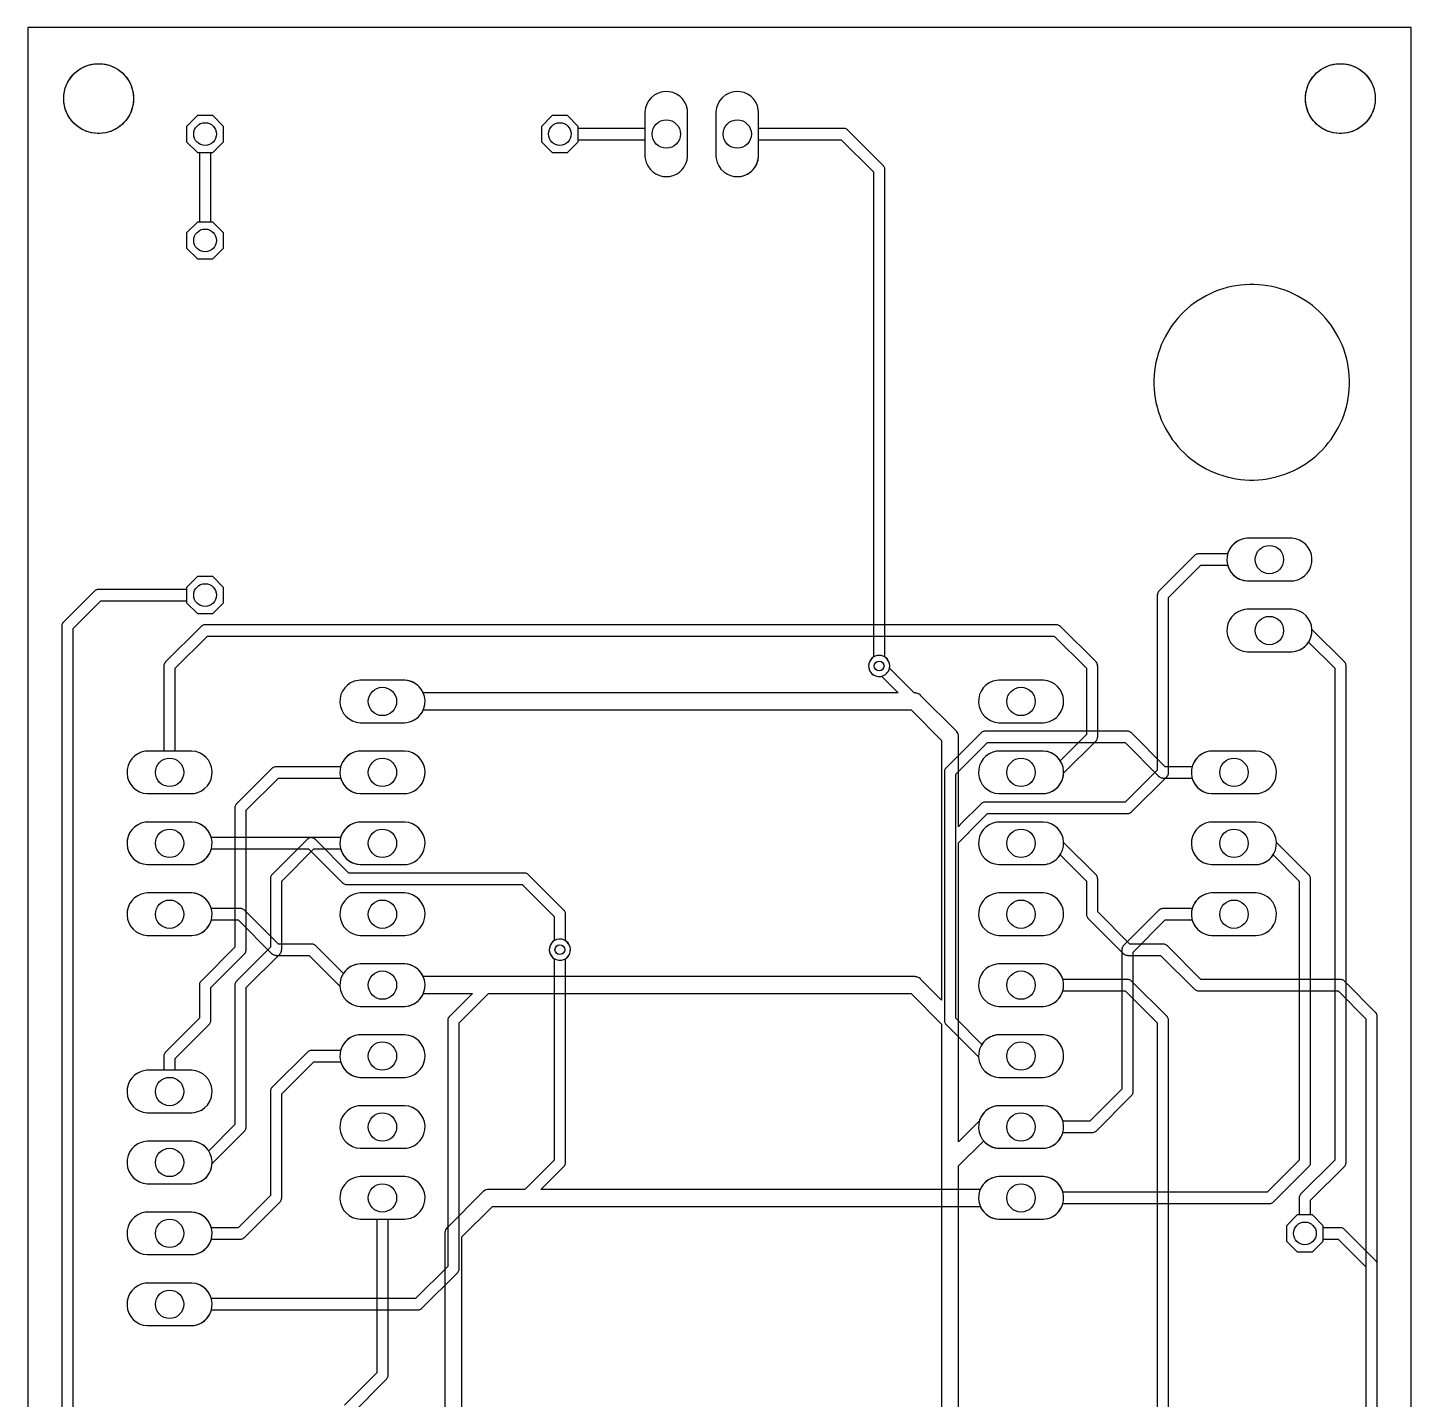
# Model space of a CAD drawing. Header units: millimetres. Extents: x 0 to 50, y 0 to 156.
# Drawn here: x 0 to 49.53, y 107.09 to 156.21 of the extents above; entities that cross this region are included whole.
import ezdxf

# ---------------------------------------------------------------- set-up
doc = ezdxf.new("R2010")
doc.units = ezdxf.units.MM

msp = doc.modelspace()

# ---------------------------------------------------------------- linework, layer by layer
at = {"layer": '16_copper'}
for points in [[(22.972, 150.883, 0.357806), (23.622, 151.601), (23.622, 153.199), (23.615, 153.274, 0.906347), (22.098, 153.199), (22.098, 151.601), (22.105, 151.526, 0.385742), (22.897, 150.876)], [(25.512, 150.883, 0.357806), (26.162, 151.601), (26.162, 153.199), (26.155, 153.274, 0.906347), (24.638, 153.199), (24.638, 151.601), (24.645, 151.526, 0.385742), (25.437, 150.876)], [(5.954, 128.785, 0.906347), (5.879, 130.302), (5.283, 130.302), (5.283, 133.266), (6.434, 134.417), (36.746, 134.417), (37.897, 133.266), (37.897, 130.894), (36.96, 129.957), (36.935, 129.994, 0.224558), (36.359, 130.302), (34.761, 130.302), (34.686, 130.295, 0.906347), (34.761, 128.778), (36.359, 128.778), (36.434, 128.785, 0.357806), (37.084, 129.503), (37.084, 129.507), (38.244, 130.666), (38.25, 130.674), (38.257, 130.681, 0.132344), (38.301, 130.778), (38.301, 130.786, 0.018059), (38.302, 130.801), (38.303, 130.81), (38.303, 133.35), (38.302, 133.36), (38.302, 133.37, 0.132342), (38.265, 133.469), (38.259, 133.475, 0.018024), (38.25, 133.487), (38.244, 133.494), (36.974, 134.764), (36.966, 134.77), (36.959, 134.777, 0.132344), (36.862, 134.821), (36.854, 134.821, 0.018059), (36.839, 134.822), (36.83, 134.823), (6.35, 134.823), (6.34, 134.822), (6.33, 134.822, 0.132342), (6.231, 134.785), (6.225, 134.779, 0.018024), (6.213, 134.77), (6.206, 134.764), (4.936, 133.494), (4.93, 133.486), (4.923, 133.479, 0.132344), (4.879, 133.382), (4.879, 133.374, 0.018059), (4.878, 133.359), (4.877, 133.35), (4.877, 130.302), (4.281, 130.302), (4.206, 130.295, 0.906347), (4.281, 128.778), (5.879, 128.778)], [(36.434, 131.325, 0.906347), (36.359, 132.842), (34.761, 132.842), (34.686, 132.835, 0.906347), (34.761, 131.318), (36.359, 131.318)], [(13.574, 128.785, 0.906347), (13.499, 130.302), (11.901, 130.302), (11.826, 130.295, 0.906347), (11.901, 128.778), (13.499, 128.778)], [(44.054, 128.785, 0.906347), (43.979, 130.302), (42.381, 130.302), (42.306, 130.295, 0.906347), (42.381, 128.778), (43.979, 128.778)], [(19.124, 122.818, 0.668179), (19.261, 123.505), (19.253, 123.509), (19.253, 124.46), (19.252, 124.47), (19.252, 124.48, 0.132342), (19.215, 124.579), (19.209, 124.585, 0.018024), (19.2, 124.597), (19.194, 124.604), (17.924, 125.874), (17.916, 125.88), (17.909, 125.887, 0.132344), (17.812, 125.931), (17.804, 125.931, 0.018059), (17.789, 125.932), (17.78, 125.933), (11.496, 125.933), (10.286, 127.144), (10.278, 127.15), (10.271, 127.157, 0.132344), (10.174, 127.201), (10.166, 127.201, 0.018059), (10.151, 127.202), (10.142, 127.203), (6.577, 127.203), (6.56, 127.257, 0.303347), (5.879, 127.762), (4.281, 127.762), (4.206, 127.755, 0.906347), (4.281, 126.238), (5.879, 126.238), (5.954, 126.245, 0.276738), (6.56, 126.743), (6.577, 126.797), (10.058, 126.797), (11.268, 125.586), (11.276, 125.58), (11.283, 125.573, 0.132344), (11.38, 125.529), (11.388, 125.529, 0.018059), (11.403, 125.528), (11.412, 125.527), (17.696, 125.527), (18.847, 124.376), (18.847, 123.509), (18.839, 123.505, 0.767325), (19.075, 122.812)], [(13.574, 126.245, 0.906347), (13.499, 127.762), (11.901, 127.762), (11.826, 127.755, 0.906347), (11.901, 126.238), (13.499, 126.238)], [(36.434, 113.545, 0.276738), (37.04, 114.043), (37.057, 114.097), (44.45, 114.097), (44.46, 114.098), (44.47, 114.098, 0.132342), (44.569, 114.135), (44.575, 114.141, 0.018024), (44.587, 114.15), (44.594, 114.156), (45.864, 115.426), (45.87, 115.434), (45.877, 115.441, 0.132344), (45.921, 115.538), (45.921, 115.546, 0.018059), (45.922, 115.561), (45.923, 115.57), (45.923, 125.73), (45.922, 125.74), (45.922, 125.75, 0.132342), (45.885, 125.849), (45.879, 125.855, 0.018024), (45.87, 125.867), (45.864, 125.874), (44.704, 127.033), (44.704, 127.037, 0.385743), (43.979, 127.762), (42.381, 127.762), (42.306, 127.755, 0.906347), (42.381, 126.238), (43.979, 126.238), (44.054, 126.245, 0.198913), (44.555, 126.546), (44.58, 126.583), (45.517, 125.646), (45.517, 115.654), (44.366, 114.503), (37.057, 114.503), (37.04, 114.557, 0.303347), (36.359, 115.062), (34.761, 115.062), (34.686, 115.055, 0.906347), (34.761, 113.538), (36.359, 113.538)], [(36.434, 126.245, 0.906347), (36.359, 127.762), (34.761, 127.762), (34.686, 127.755, 0.906347), (34.761, 126.238), (36.359, 126.238)], [(13.574, 123.705, 0.906347), (13.499, 125.222), (11.901, 125.222), (11.826, 125.215, 0.906347), (11.901, 123.698), (13.499, 123.698)], [(36.434, 123.705, 0.906347), (36.359, 125.222), (34.761, 125.222), (34.686, 125.215, 0.906347), (34.761, 123.698), (36.359, 123.698)], [(36.434, 121.165, 0.906347), (36.359, 122.682), (34.761, 122.682), (34.686, 122.675, 0.906347), (34.761, 121.158), (36.359, 121.158)], [(13.574, 118.625, 0.906347), (13.499, 120.142), (11.901, 120.142), (11.826, 120.135, 0.906347), (11.901, 118.618), (13.499, 118.618)], [(36.434, 118.625, 0.906347), (36.359, 120.142), (34.761, 120.142), (34.686, 120.135, 0.906347), (34.761, 118.618), (36.359, 118.618)], [(5.954, 117.355, 0.906347), (5.879, 118.872), (4.281, 118.872), (4.206, 118.865, 0.906347), (4.281, 117.348), (5.879, 117.348)], [(13.574, 116.085, 0.906347), (13.499, 117.602), (11.901, 117.602), (11.826, 117.595, 0.906347), (11.901, 116.078), (13.499, 116.078)], [(5.954, 114.815, 0.906347), (5.879, 116.332), (4.281, 116.332), (4.206, 116.325, 0.906347), (4.281, 114.808), (5.879, 114.808)], [(13.574, 113.545, 0.906347), (13.499, 115.062), (11.901, 115.062), (11.826, 115.055, 0.906347), (11.901, 113.538), (13.499, 113.538)], [(5.954, 112.275, 0.906347), (5.879, 113.792), (4.281, 113.792), (4.206, 113.785, 0.906347), (4.281, 112.268), (5.879, 112.268)]]:
    msp.add_lwpolyline(points, format="xyb", close=True, dxfattribs=at)
for points in [[(7.01, 152.126), (7.01, 152.674), (6.624, 153.06), (6.076, 153.06), (5.69, 152.674), (5.69, 152.126), (6.076, 151.74), (6.624, 151.74)], [(19.71, 152.126), (19.71, 152.674), (19.324, 153.06), (18.776, 153.06), (18.39, 152.674), (18.39, 152.126), (18.776, 151.74), (19.324, 151.74)], [(7.01, 148.316), (7.01, 148.864), (6.624, 149.25), (6.076, 149.25), (5.69, 148.864), (5.69, 148.316), (6.076, 147.93), (6.624, 147.93)], [(7.01, 135.616), (7.01, 136.164), (6.624, 136.55), (6.076, 136.55), (5.69, 136.164), (5.69, 135.616), (6.076, 135.23), (6.624, 135.23)]]:
    msp.add_lwpolyline(points, close=True, dxfattribs=at)
for points in [[(33.325, 100.922), (33.325, 115.444), (34.222, 116.341), (34.233, 116.328, 0.198913), (34.761, 116.078), (36.359, 116.078), (36.434, 116.085, 0.276738), (37.04, 116.583), (37.057, 116.637), (38.1, 116.637), (38.11, 116.638), (38.12, 116.638, 0.132342), (38.219, 116.675), (38.225, 116.681, 0.018024), (38.237, 116.69), (38.244, 116.696), (39.514, 117.966), (39.52, 117.974), (39.527, 117.981, 0.132344), (39.571, 118.078), (39.571, 118.086, 0.018059), (39.572, 118.101), (39.573, 118.11), (39.573, 123.106), (40.724, 124.257), (41.683, 124.257), (41.7, 124.203, 0.303347), (42.381, 123.698), (43.979, 123.698), (44.054, 123.705, 0.906347), (43.979, 125.222), (42.381, 125.222), (42.306, 125.215, 0.276738), (41.7, 124.717), (41.683, 124.663), (40.64, 124.663), (40.63, 124.662), (40.62, 124.662, 0.132342), (40.521, 124.625), (40.515, 124.619, 0.018024), (40.503, 124.61), (40.496, 124.604), (39.226, 123.334), (39.22, 123.326), (39.213, 123.319, 0.132344), (39.169, 123.222), (39.169, 123.214, 0.018059), (39.168, 123.199), (39.167, 123.19), (39.167, 118.194), (38.016, 117.043), (37.057, 117.043), (37.04, 117.097, 0.303347), (36.359, 117.602), (34.761, 117.602), (34.686, 117.595, 0.276738), (34.08, 117.097), (34.064, 117.045), (33.325, 116.306), (33.325, 127.017), (33.672, 127.364), (33.678, 127.372), (33.685, 127.379, 0.062825), (33.712, 127.422), (33.713, 127.423), (34.356, 128.067), (39.37, 128.067), (39.38, 128.068), (39.39, 128.068, 0.132342), (39.489, 128.105), (39.495, 128.111, 0.018024), (39.507, 128.12), (39.514, 128.126), (40.784, 129.396), (40.79, 129.404), (40.797, 129.411, 0.132344), (40.841, 129.508), (40.841, 129.516, 0.018059), (40.842, 129.531), (40.843, 129.54), (40.843, 135.806), (41.994, 136.957), (42.953, 136.957), (42.97, 136.903, 0.303347), (43.651, 136.398), (45.249, 136.398), (45.324, 136.405, 0.906347), (45.249, 137.922), (43.651, 137.922), (43.576, 137.915, 0.276738), (42.97, 137.417), (42.953, 137.363), (41.91, 137.363), (41.9, 137.362), (41.89, 137.362, 0.132342), (41.791, 137.325), (41.785, 137.319, 0.018024), (41.773, 137.31), (41.766, 137.304), (40.496, 136.034), (40.49, 136.026), (40.483, 136.019, 0.132344), (40.439, 135.922), (40.439, 135.914, 0.018059), (40.438, 135.899), (40.437, 135.89), (40.437, 129.624), (39.286, 128.473), (34.272, 128.473), (34.262, 128.472), (34.252, 128.472, 0.132342), (34.153, 128.435), (34.146, 128.429, 0.018024), (34.135, 128.42), (34.128, 128.414), (33.384, 127.67), (33.378, 127.662), (33.371, 127.655, 0.059686), (33.344, 127.612), (33.343, 127.611), (33.325, 127.592), (33.325, 130.81), (33.324, 130.822), (33.324, 130.834, 0.144215), (33.262, 130.995), (33.255, 131.003, 0.015626), (33.243, 131.017), (33.236, 131.026), (31.966, 132.296), (31.956, 132.303), (31.948, 132.312, 0.144213), (31.791, 132.382), (31.78, 132.383, 0.015609), (31.761, 132.384), (31.75, 132.385), (31.733, 132.385), (30.85, 133.268), (30.852, 133.276, 1), (30.108, 133.424), (30.102, 133.375, 0.493144), (30.554, 132.978), (30.562, 132.98), (31.158, 132.385), (14.161, 132.385), (14.152, 132.406, 0.276737), (13.499, 132.842), (11.901, 132.842), (11.826, 132.835, 0.906347), (11.901, 131.318), (13.499, 131.318), (13.574, 131.325, 0.250487), (14.152, 131.754), (14.161, 131.775), (31.624, 131.775), (32.715, 130.684), (32.715, 121.386), (31.966, 122.136), (31.956, 122.143), (31.948, 122.152, 0.144213), (31.791, 122.222), (31.78, 122.223, 0.015609), (31.761, 122.224), (31.75, 122.225), (14.161, 122.225), (14.152, 122.246, 0.276737), (13.499, 122.682), (11.901, 122.682), (11.826, 122.675, 0.198913), (11.325, 122.374), (11.3, 122.337), (10.304, 123.334), (10.296, 123.34), (10.289, 123.347, 0.132344), (10.192, 123.391), (10.184, 123.391, 0.018059), (10.169, 123.392), (10.16, 123.393), (8.974, 123.393), (7.764, 124.604), (7.756, 124.61), (7.749, 124.617, 0.132344), (7.652, 124.661), (7.644, 124.661, 0.018059), (7.629, 124.662), (7.62, 124.663), (6.577, 124.663), (6.56, 124.717, 0.303347), (5.879, 125.222), (4.281, 125.222), (4.206, 125.215, 0.906347), (4.281, 123.698), (5.879, 123.698), (5.954, 123.705, 0.276738), (6.56, 124.203), (6.577, 124.257), (7.536, 124.257), (8.746, 123.046), (8.754, 123.04), (8.761, 123.033, 0.132344), (8.858, 122.989), (8.866, 122.989, 0.018059), (8.881, 122.988), (8.89, 122.987), (10.076, 122.987), (11.176, 121.887), (11.176, 121.883, 0.385743), (11.901, 121.158), (13.499, 121.158), (13.574, 121.165, 0.250487), (14.152, 121.594), (14.161, 121.615), (15.918, 121.615), (15.096, 120.794), (15.09, 120.786), (15.083, 120.779, 0.132344), (15.039, 120.682), (15.039, 120.674, 0.018059), (15.038, 120.659), (15.037, 120.65), (15.037, 111.844), (13.886, 110.693), (6.577, 110.693), (6.56, 110.747, 0.303347), (5.879, 111.252), (4.281, 111.252), (4.206, 111.245, 0.906347), (4.281, 109.728), (5.879, 109.728), (5.954, 109.735, 0.276738), (6.56, 110.233), (6.577, 110.287), (13.97, 110.287), (13.98, 110.288), (13.99, 110.288, 0.132342), (14.089, 110.325), (14.095, 110.331, 0.018024), (14.107, 110.34), (14.114, 110.346), (15.384, 111.616), (15.39, 111.624), (15.397, 111.631, 0.132344), (15.441, 111.728), (15.441, 111.736, 0.018059), (15.442, 111.751), (15.443, 111.76), (15.443, 120.566), (16.493, 121.615), (31.624, 121.615), (32.715, 120.524), (32.715, 88.883)], [(48.311, 59.538), (48.311, 111.912), (48.31, 111.923), (48.31, 111.933, 0.132342), (48.272, 112.031), (48.267, 112.038, 0.018024), (48.257, 112.049), (48.251, 112.056), (47.134, 113.174), (47.126, 113.18), (47.119, 113.187, 0.132344), (47.022, 113.231), (47.014, 113.231, 0.018059), (46.999, 113.232), (46.99, 113.233), (46.38, 113.233), (46.38, 113.304), (45.994, 113.69), (45.923, 113.69), (45.923, 114.216), (47.134, 115.426), (47.14, 115.434), (47.147, 115.441, 0.132344), (47.191, 115.538), (47.191, 115.546, 0.018059), (47.192, 115.561), (47.193, 115.57), (47.193, 133.35), (47.192, 133.36), (47.192, 133.37, 0.132342), (47.155, 133.469), (47.149, 133.475, 0.018024), (47.14, 133.487), (47.134, 133.494), (45.974, 134.653), (45.974, 134.657, 0.385743), (45.249, 135.382), (43.651, 135.382), (43.576, 135.375, 0.906347), (43.651, 133.858), (45.249, 133.858), (45.324, 133.865, 0.198913), (45.825, 134.166), (45.85, 134.203), (46.787, 133.266), (46.787, 115.654), (45.576, 114.444), (45.57, 114.436), (45.563, 114.429, 0.132344), (45.519, 114.332), (45.519, 114.324, 0.018059), (45.518, 114.309), (45.517, 114.3), (45.517, 113.69), (45.446, 113.69), (45.06, 113.304), (45.06, 112.756), (45.446, 112.37), (45.994, 112.37), (46.38, 112.756), (46.38, 112.827), (46.906, 112.827), (47.904, 111.828), (47.904, 59.622)]]:
    msp.add_lwpolyline(points, format="xyb", dxfattribs=at)
at = {"layer": '1_copper'}
for points in [[(22.972, 150.883, 0.357806), (23.622, 151.601), (23.622, 153.199), (23.615, 153.274, 0.906347), (22.098, 153.199), (22.098, 152.603), (19.71, 152.603), (19.71, 152.674), (19.324, 153.06), (18.776, 153.06), (18.39, 152.674), (18.39, 152.126), (18.776, 151.74), (19.324, 151.74), (19.71, 152.126), (19.71, 152.197), (22.098, 152.197), (22.098, 151.601), (22.105, 151.526, 0.385742), (22.897, 150.876)], [(30.554, 132.978, 0.668179), (30.691, 133.665), (30.683, 133.669), (30.683, 151.13), (30.682, 151.14), (30.682, 151.15, 0.132342), (30.645, 151.249), (30.639, 151.255, 0.018024), (30.63, 151.267), (30.624, 151.274), (29.354, 152.544), (29.346, 152.55), (29.339, 152.557, 0.132344), (29.242, 152.601), (29.234, 152.601, 0.018059), (29.219, 152.602), (29.21, 152.603), (26.162, 152.603), (26.162, 153.199), (26.155, 153.274, 0.906347), (24.638, 153.199), (24.638, 151.601), (24.645, 151.526, 0.906347), (26.162, 151.601), (26.162, 152.197), (29.126, 152.197), (30.277, 151.046), (30.277, 133.669), (30.269, 133.665, 0.767325), (30.505, 132.972)], [(45.324, 136.405, 0.906347), (45.249, 137.922), (43.651, 137.922), (43.576, 137.915, 0.906347), (43.651, 136.398), (45.249, 136.398)], [(45.324, 133.865, 0.906347), (45.249, 135.382), (43.651, 135.382), (43.576, 135.375, 0.906347), (43.651, 133.858), (45.249, 133.858)], [(13.574, 131.325, 0.906347), (13.499, 132.842), (11.901, 132.842), (11.826, 132.835, 0.906347), (11.901, 131.318), (13.499, 131.318)], [(36.434, 131.325, 0.906347), (36.359, 132.842), (34.761, 132.842), (34.686, 132.835, 0.906347), (34.761, 131.318), (36.359, 131.318)], [(36.434, 118.625, 0.906347), (36.359, 120.142), (34.761, 120.142), (34.686, 120.135, 0.198913), (34.185, 119.834), (34.16, 119.797), (33.223, 120.734), (33.223, 129.474), (34.356, 130.607), (39.286, 130.607), (40.496, 129.396), (40.504, 129.39), (40.511, 129.383, 0.132344), (40.608, 129.339), (40.616, 129.339, 0.018059), (40.631, 129.338), (40.64, 129.337), (41.683, 129.337), (41.7, 129.283, 0.303347), (42.381, 128.778), (43.979, 128.778), (44.054, 128.785, 0.906347), (43.979, 130.302), (42.381, 130.302), (42.306, 130.295, 0.276738), (41.7, 129.797), (41.683, 129.743), (40.724, 129.743), (39.514, 130.954), (39.506, 130.96), (39.499, 130.967, 0.132344), (39.402, 131.011), (39.394, 131.011, 0.018059), (39.379, 131.012), (39.37, 131.013), (34.272, 131.013), (34.262, 131.012), (34.252, 131.012, 0.132342), (34.153, 130.975), (34.146, 130.969, 0.018024), (34.135, 130.96), (34.128, 130.954), (32.876, 129.702), (32.87, 129.694), (32.863, 129.687, 0.132344), (32.819, 129.59), (32.819, 129.582, 0.018059), (32.818, 129.567), (32.817, 129.558), (32.817, 120.65), (32.818, 120.64), (32.818, 120.63, 0.132342), (32.855, 120.531), (32.861, 120.525, 0.018024), (32.87, 120.513), (32.876, 120.506), (34.036, 119.347), (34.036, 119.343, 0.385743), (34.761, 118.618), (36.359, 118.618)], [(5.954, 128.785, 0.906347), (5.879, 130.302), (4.281, 130.302), (4.206, 130.295, 0.906347), (4.281, 128.778), (5.879, 128.778)], [(5.954, 117.355, 0.906347), (5.879, 118.872), (5.283, 118.872), (5.283, 119.296), (6.494, 120.506), (6.5, 120.514), (6.507, 120.521, 0.132344), (6.551, 120.618), (6.551, 120.626, 0.018059), (6.552, 120.641), (6.553, 120.65), (6.553, 121.836), (7.764, 123.046), (7.77, 123.054), (7.777, 123.061, 0.132344), (7.821, 123.158), (7.821, 123.166, 0.018059), (7.822, 123.181), (7.823, 123.19), (7.823, 128.186), (8.974, 129.337), (11.203, 129.337), (11.22, 129.283, 0.303347), (11.901, 128.778), (13.499, 128.778), (13.574, 128.785, 0.906347), (13.499, 130.302), (11.901, 130.302), (11.826, 130.295, 0.276738), (11.22, 129.797), (11.203, 129.743), (8.89, 129.743), (8.88, 129.742), (8.87, 129.742, 0.132342), (8.771, 129.705), (8.765, 129.699, 0.018024), (8.753, 129.69), (8.746, 129.684), (7.476, 128.414), (7.47, 128.406), (7.463, 128.399, 0.132344), (7.419, 128.302), (7.419, 128.294, 0.018059), (7.418, 128.279), (7.417, 128.27), (7.417, 123.274), (6.206, 122.064), (6.2, 122.056), (6.193, 122.049, 0.132344), (6.149, 121.952), (6.149, 121.944, 0.018059), (6.148, 121.929), (6.147, 121.92), (6.147, 120.734), (4.936, 119.524), (4.93, 119.516), (4.923, 119.509, 0.132344), (4.879, 119.412), (4.879, 119.404, 0.018059), (4.878, 119.389), (4.877, 119.38), (4.877, 118.872), (4.281, 118.872), (4.206, 118.865, 0.906347), (4.281, 117.348), (5.879, 117.348)], [(36.434, 128.785, 0.906347), (36.359, 130.302), (34.761, 130.302), (34.686, 130.295, 0.906347), (34.761, 128.778), (36.359, 128.778)], [(5.954, 126.245, 0.906347), (5.879, 127.762), (4.281, 127.762), (4.206, 127.755, 0.906347), (4.281, 126.238), (5.879, 126.238)], [(5.954, 114.815, 0.357806), (6.604, 115.533), (6.604, 115.537), (7.764, 116.696), (7.77, 116.704), (7.777, 116.711, 0.132344), (7.821, 116.808), (7.821, 116.816, 0.018059), (7.822, 116.831), (7.823, 116.84), (7.823, 121.836), (9.034, 123.046), (9.04, 123.054), (9.047, 123.061, 0.132344), (9.091, 123.158), (9.091, 123.166, 0.018059), (9.092, 123.181), (9.093, 123.19), (9.093, 125.646), (10.244, 126.797), (11.203, 126.797), (11.22, 126.743, 0.303347), (11.901, 126.238), (13.499, 126.238), (13.574, 126.245, 0.906347), (13.499, 127.762), (11.901, 127.762), (11.826, 127.755, 0.276738), (11.22, 127.257), (11.203, 127.203), (10.16, 127.203), (10.15, 127.202), (10.14, 127.202, 0.132342), (10.041, 127.165), (10.035, 127.159, 0.018024), (10.023, 127.15), (10.016, 127.144), (8.746, 125.874), (8.74, 125.866), (8.733, 125.859, 0.132344), (8.689, 125.762), (8.689, 125.754, 0.018059), (8.688, 125.739), (8.687, 125.73), (8.687, 123.274), (7.476, 122.064), (7.47, 122.056), (7.463, 122.049, 0.132344), (7.419, 121.952), (7.419, 121.944, 0.018059), (7.418, 121.929), (7.417, 121.92), (7.417, 116.924), (6.48, 115.987), (6.455, 116.024, 0.224558), (5.879, 116.332), (4.281, 116.332), (4.206, 116.325, 0.906347), (4.281, 114.808), (5.879, 114.808)], [(44.054, 126.245, 0.906347), (43.979, 127.762), (42.381, 127.762), (42.306, 127.755, 0.906347), (42.381, 126.238), (43.979, 126.238)], [(5.954, 123.705, 0.906347), (5.879, 125.222), (4.281, 125.222), (4.206, 125.215, 0.906347), (4.281, 123.698), (5.879, 123.698)], [(13.574, 123.705, 0.906347), (13.499, 125.222), (11.901, 125.222), (11.826, 125.215, 0.906347), (11.901, 123.698), (13.499, 123.698)], [(36.434, 123.705, 0.906347), (36.359, 125.222), (34.761, 125.222), (34.686, 125.215, 0.906347), (34.761, 123.698), (36.359, 123.698)], [(44.054, 123.705, 0.906347), (43.979, 125.222), (42.381, 125.222), (42.306, 125.215, 0.906347), (42.381, 123.698), (43.979, 123.698)], [(13.574, 121.165, 0.906347), (13.499, 122.682), (11.901, 122.682), (11.826, 122.675, 0.906347), (11.901, 121.158), (13.499, 121.158)], [(5.954, 112.275, 0.276738), (6.56, 112.773), (6.577, 112.827), (7.62, 112.827), (7.63, 112.828), (7.64, 112.828, 0.132342), (7.739, 112.865), (7.745, 112.871, 0.018024), (7.757, 112.88), (7.764, 112.886), (9.034, 114.156), (9.04, 114.164), (9.047, 114.171, 0.132344), (9.091, 114.268), (9.091, 114.276, 0.018059), (9.092, 114.291), (9.093, 114.3), (9.093, 118.026), (10.244, 119.177), (11.203, 119.177), (11.22, 119.123, 0.303347), (11.901, 118.618), (13.499, 118.618), (13.574, 118.625, 0.906347), (13.499, 120.142), (11.901, 120.142), (11.826, 120.135, 0.276738), (11.22, 119.637), (11.203, 119.583), (10.16, 119.583), (10.15, 119.582), (10.14, 119.582, 0.132342), (10.041, 119.545), (10.035, 119.539, 0.018024), (10.023, 119.53), (10.016, 119.524), (8.746, 118.254), (8.74, 118.246), (8.733, 118.239, 0.132344), (8.689, 118.142), (8.689, 118.134, 0.018059), (8.688, 118.119), (8.687, 118.11), (8.687, 114.384), (7.536, 113.233), (6.577, 113.233), (6.56, 113.287, 0.303347), (5.879, 113.792), (4.281, 113.792), (4.206, 113.785, 0.906347), (4.281, 112.268), (5.879, 112.268)], [(13.574, 116.085, 0.906347), (13.499, 117.602), (11.901, 117.602), (11.826, 117.595, 0.906347), (11.901, 116.078), (13.499, 116.078)], [(36.434, 116.085, 0.906347), (36.359, 117.602), (34.761, 117.602), (34.686, 117.595, 0.906347), (34.761, 116.078), (36.359, 116.078)], [(5.954, 109.735, 0.906347), (5.879, 111.252), (4.281, 111.252), (4.206, 111.245, 0.906347), (4.281, 109.728), (5.879, 109.728)]]:
    msp.add_lwpolyline(points, format="xyb", close=True, dxfattribs=at)
for points in [[(7.01, 148.316), (7.01, 148.864), (6.624, 149.25), (6.553, 149.25), (6.553, 151.74), (6.624, 151.74), (7.01, 152.126), (7.01, 152.674), (6.624, 153.06), (6.076, 153.06), (5.69, 152.674), (5.69, 152.126), (6.076, 151.74), (6.147, 151.74), (6.147, 149.25), (6.076, 149.25), (5.69, 148.864), (5.69, 148.316), (6.076, 147.93), (6.624, 147.93)], [(46.38, 112.756), (46.38, 113.304), (45.994, 113.69), (45.446, 113.69), (45.06, 113.304), (45.06, 112.756), (45.446, 112.37), (45.994, 112.37)]]:
    msp.add_lwpolyline(points, close=True, dxfattribs=at)
for points in [[(1.626, 104.072), (1.626, 134.688), (2.624, 135.687), (5.69, 135.687), (5.69, 135.616), (6.076, 135.23), (6.624, 135.23), (7.01, 135.616), (7.01, 136.164), (6.624, 136.55), (6.076, 136.55), (5.69, 136.164), (5.69, 136.093), (2.54, 136.093), (2.53, 136.092), (2.52, 136.092, 0.132342), (2.421, 136.055), (2.415, 136.049, 0.018024), (2.403, 136.04), (2.396, 136.034), (1.279, 134.916), (1.272, 134.908), (1.265, 134.901, 0.132344), (1.222, 134.805), (1.221, 134.796, 0.018059), (1.22, 134.782), (1.219, 134.772), (1.219, 103.988)], [(48.311, 68.428), (48.311, 120.802), (48.31, 120.813), (48.31, 120.823, 0.132342), (48.272, 120.921), (48.267, 120.928, 0.018024), (48.257, 120.939), (48.251, 120.946), (47.134, 122.064), (47.126, 122.07), (47.119, 122.077, 0.132344), (47.022, 122.121), (47.014, 122.121, 0.018059), (46.999, 122.122), (46.99, 122.123), (41.994, 122.123), (40.784, 123.334), (40.776, 123.34), (40.769, 123.347, 0.132344), (40.672, 123.391), (40.664, 123.391, 0.018059), (40.649, 123.392), (40.64, 123.393), (39.454, 123.393), (38.303, 124.544), (38.303, 125.73), (38.302, 125.74), (38.302, 125.75, 0.132342), (38.265, 125.849), (38.259, 125.855, 0.018024), (38.25, 125.867), (38.244, 125.874), (37.084, 127.033), (37.084, 127.037, 0.385743), (36.359, 127.762), (34.761, 127.762), (34.686, 127.755, 0.906347), (34.761, 126.238), (36.359, 126.238), (36.434, 126.245, 0.198913), (36.935, 126.546), (36.96, 126.583), (37.897, 125.646), (37.897, 124.46), (37.898, 124.45), (37.898, 124.44, 0.132342), (37.935, 124.341), (37.941, 124.335, 0.018024), (37.95, 124.323), (37.956, 124.316), (39.226, 123.046), (39.234, 123.04), (39.241, 123.033, 0.132344), (39.338, 122.989), (39.346, 122.989, 0.018059), (39.361, 122.988), (39.37, 122.987), (40.556, 122.987), (41.766, 121.776), (41.774, 121.77), (41.781, 121.763, 0.132344), (41.878, 121.719), (41.886, 121.719, 0.018059), (41.901, 121.718), (41.91, 121.717), (46.906, 121.717), (47.904, 120.718), (47.904, 68.512)], [(15.545, 85.073), (15.545, 112.904), (16.636, 113.995), (34.099, 113.995), (34.108, 113.974, 0.276737), (34.761, 113.538), (36.359, 113.538), (36.434, 113.545, 0.906347), (36.359, 115.062), (34.761, 115.062), (34.686, 115.055, 0.250487), (34.108, 114.626), (34.099, 114.605), (18.372, 114.605), (19.194, 115.426), (19.2, 115.434), (19.207, 115.441, 0.132344), (19.251, 115.538), (19.251, 115.546, 0.018059), (19.252, 115.561), (19.253, 115.57), (19.253, 122.871), (19.261, 122.875, 1), (18.839, 123.505), (18.8, 123.475, 0.493145), (18.839, 122.875), (18.847, 122.871), (18.847, 115.654), (17.797, 114.605), (16.51, 114.605), (16.498, 114.604), (16.486, 114.604, 0.144215), (16.325, 114.542), (16.317, 114.535, 0.015626), (16.303, 114.523), (16.294, 114.516), (15.024, 113.246), (15.017, 113.236), (15.008, 113.228, 0.144213), (14.938, 113.071), (14.937, 113.06, 0.015609), (14.936, 113.041), (14.935, 113.03), (14.935, 93.302)], [(40.843, 69.85), (40.843, 120.65), (40.842, 120.66), (40.842, 120.67, 0.132342), (40.805, 120.769), (40.799, 120.775, 0.018024), (40.79, 120.787), (40.784, 120.794), (39.514, 122.064), (39.506, 122.07), (39.499, 122.077, 0.132344), (39.402, 122.121), (39.394, 122.121, 0.018059), (39.379, 122.122), (39.37, 122.123), (37.057, 122.123), (37.04, 122.177, 0.303347), (36.359, 122.682), (34.761, 122.682), (34.686, 122.675, 0.906347), (34.761, 121.158), (36.359, 121.158), (36.434, 121.165, 0.276738), (37.04, 121.663), (37.057, 121.717), (39.286, 121.717), (40.437, 120.566), (40.437, 69.934)], [(11.574, 106.536), (12.844, 107.806), (12.85, 107.814), (12.857, 107.821, 0.132344), (12.901, 107.918), (12.901, 107.926, 0.018059), (12.902, 107.941), (12.903, 107.95), (12.903, 113.538), (13.499, 113.538), (13.574, 113.545, 0.906347), (13.499, 115.062), (11.901, 115.062), (11.826, 115.055, 0.906347), (11.901, 113.538), (12.497, 113.538), (12.497, 108.034), (11.346, 106.883)]]:
    msp.add_lwpolyline(points, format="xyb", dxfattribs=at)
at = {"layer": 'drills_NPTH'}
for centre in [(2.54, 153.67), (46.99, 153.67)]:
    msp.add_circle(centre, 1.25, dxfattribs=at)
at = {"layer": 'drills_PTH'}
for centre, radius in [((6.35, 152.4), 0.406), ((19.05, 152.4), 0.406), ((22.86, 152.4), 0.508), ((25.4, 152.4), 0.508), ((6.35, 148.59), 0.406), ((44.45, 137.16), 0.508), ((6.35, 135.89), 0.406), ((44.45, 134.62), 0.508), ((12.7, 132.08), 0.508), ((35.56, 132.08), 0.508), ((5.08, 129.54), 0.508), ((12.7, 129.54), 0.508), ((35.56, 129.54), 0.508), ((43.18, 129.54), 0.508), ((5.08, 127), 0.508), ((12.7, 127), 0.508), ((35.56, 127), 0.508), ((43.18, 127), 0.508), ((5.08, 124.46), 0.508), ((12.7, 124.46), 0.508), ((35.56, 124.46), 0.508), ((43.18, 124.46), 0.508), ((12.7, 121.92), 0.508), ((35.56, 121.92), 0.508), ((12.7, 119.38), 0.508), ((35.56, 119.38), 0.508), ((5.08, 118.11), 0.508), ((12.7, 116.84), 0.508), ((35.56, 116.84), 0.508), ((5.08, 115.57), 0.508), ((12.7, 114.3), 0.508), ((35.56, 114.3), 0.508), ((5.08, 113.03), 0.508), ((45.72, 113.03), 0.406), ((5.08, 110.49), 0.508)]:
    msp.add_circle(centre, radius, dxfattribs=at)
at = {"layer": 'drills_via_1_16'}
for centre in [(30.48, 133.35), (19.05, 123.19)]:
    msp.add_circle(centre, 0.175, dxfattribs=at)
at = {"layer": 'holes'}
for points in [[(3.79, 153.621), (3.782, 153.523), (3.767, 153.426), (3.744, 153.33), (3.714, 153.237), (3.676, 153.146), (3.631, 153.059), (3.58, 152.975), (3.522, 152.896), (3.459, 152.821), (3.389, 152.751), (3.314, 152.688), (3.235, 152.63), (3.151, 152.579), (3.064, 152.534), (2.973, 152.496), (2.88, 152.466), (2.784, 152.443), (2.687, 152.428), (2.589, 152.42), (2.491, 152.42), (2.393, 152.428), (2.296, 152.443), (2.2, 152.466), (2.107, 152.496), (2.016, 152.534), (1.929, 152.579), (1.845, 152.63), (1.766, 152.688), (1.691, 152.751), (1.621, 152.821), (1.558, 152.896), (1.5, 152.975), (1.449, 153.059), (1.404, 153.146), (1.366, 153.237), (1.336, 153.33), (1.313, 153.426), (1.298, 153.523), (1.29, 153.621), (1.29, 153.719), (1.298, 153.817), (1.313, 153.914), (1.336, 154.01), (1.366, 154.103), (1.404, 154.194), (1.449, 154.281), (1.5, 154.365), (1.558, 154.444), (1.621, 154.519), (1.691, 154.589), (1.766, 154.652), (1.845, 154.71), (1.929, 154.761), (2.016, 154.806), (2.107, 154.844), (2.2, 154.874), (2.296, 154.897), (2.393, 154.912), (2.491, 154.92), (2.589, 154.92), (2.687, 154.912), (2.784, 154.897), (2.88, 154.874), (2.973, 154.844), (3.064, 154.806), (3.151, 154.761), (3.235, 154.71), (3.314, 154.652), (3.389, 154.589), (3.459, 154.519), (3.522, 154.444), (3.58, 154.365), (3.631, 154.281), (3.676, 154.194), (3.714, 154.103), (3.744, 154.01), (3.767, 153.914), (3.782, 153.817), (3.79, 153.719), (3.79, 153.621)], [(48.24, 153.621), (48.232, 153.523), (48.217, 153.426), (48.194, 153.33), (48.164, 153.237), (48.126, 153.146), (48.081, 153.059), (48.03, 152.975), (47.972, 152.896), (47.909, 152.821), (47.839, 152.751), (47.764, 152.688), (47.685, 152.63), (47.601, 152.579), (47.514, 152.534), (47.423, 152.496), (47.33, 152.466), (47.234, 152.443), (47.137, 152.428), (47.039, 152.42), (46.941, 152.42), (46.843, 152.428), (46.746, 152.443), (46.65, 152.466), (46.557, 152.496), (46.466, 152.534), (46.379, 152.579), (46.295, 152.63), (46.216, 152.688), (46.141, 152.751), (46.071, 152.821), (46.008, 152.896), (45.95, 152.975), (45.899, 153.059), (45.854, 153.146), (45.816, 153.237), (45.786, 153.33), (45.763, 153.426), (45.748, 153.523), (45.74, 153.621), (45.74, 153.719), (45.748, 153.817), (45.763, 153.914), (45.786, 154.01), (45.816, 154.103), (45.854, 154.194), (45.899, 154.281), (45.95, 154.365), (46.008, 154.444), (46.071, 154.519), (46.141, 154.589), (46.216, 154.652), (46.295, 154.71), (46.379, 154.761), (46.466, 154.806), (46.557, 154.844), (46.65, 154.874), (46.746, 154.897), (46.843, 154.912), (46.941, 154.92), (47.039, 154.92), (47.137, 154.912), (47.234, 154.897), (47.33, 154.874), (47.423, 154.844), (47.514, 154.806), (47.601, 154.761), (47.685, 154.71), (47.764, 154.652), (47.839, 154.589), (47.909, 154.519), (47.972, 154.444), (48.03, 154.365), (48.081, 154.281), (48.126, 154.194), (48.164, 154.103), (48.194, 154.01), (48.217, 153.914), (48.232, 153.817), (48.24, 153.719), (48.24, 153.621)], [(47.315, 143.429), (47.315, 143.591), (47.308, 143.752), (47.293, 143.913), (47.27, 144.074), (47.241, 144.233), (47.204, 144.39), (47.159, 144.546), (47.108, 144.699), (47.049, 144.85), (46.984, 144.998), (46.912, 145.142), (46.833, 145.284), (46.748, 145.421), (46.657, 145.555), (46.559, 145.684), (46.456, 145.808), (46.347, 145.928), (46.233, 146.042), (46.113, 146.151), (45.989, 146.254), (45.86, 146.352), (45.726, 146.443), (45.589, 146.528), (45.447, 146.607), (45.303, 146.679), (45.155, 146.744), (45.004, 146.803), (44.851, 146.854), (44.695, 146.899), (44.538, 146.936), (44.379, 146.965), (44.218, 146.988), (44.057, 147.003), (43.896, 147.01), (43.734, 147.01), (43.573, 147.003), (43.412, 146.988), (43.251, 146.965), (43.092, 146.936), (42.935, 146.899), (42.779, 146.854), (42.626, 146.803), (42.475, 146.744), (42.327, 146.679), (42.183, 146.607), (42.041, 146.528), (41.904, 146.443), (41.77, 146.352), (41.641, 146.254), (41.517, 146.151), (41.397, 146.042), (41.283, 145.928), (41.174, 145.808), (41.071, 145.684), (40.973, 145.555), (40.882, 145.421), (40.797, 145.284), (40.718, 145.142), (40.646, 144.998), (40.581, 144.85), (40.522, 144.699), (40.471, 144.546), (40.426, 144.39), (40.389, 144.233), (40.36, 144.074), (40.337, 143.913), (40.322, 143.752), (40.315, 143.591), (40.315, 143.429), (40.322, 143.268), (40.337, 143.107), (40.36, 142.946), (40.389, 142.787), (40.426, 142.63), (40.471, 142.474), (40.522, 142.321), (40.581, 142.17), (40.646, 142.022), (40.718, 141.878), (40.797, 141.736), (40.882, 141.599), (40.973, 141.465), (41.071, 141.336), (41.174, 141.212), (41.283, 141.092), (41.397, 140.978), (41.517, 140.869), (41.641, 140.766), (41.77, 140.668), (41.904, 140.577), (42.041, 140.492), (42.183, 140.413), (42.327, 140.341), (42.475, 140.276), (42.626, 140.217), (42.779, 140.166), (42.935, 140.121), (43.092, 140.084), (43.251, 140.055), (43.412, 140.032), (43.573, 140.017), (43.734, 140.01), (43.896, 140.01), (44.057, 140.017), (44.218, 140.032), (44.379, 140.055), (44.538, 140.084), (44.695, 140.121), (44.851, 140.166), (45.004, 140.217), (45.155, 140.276), (45.303, 140.341), (45.447, 140.413), (45.589, 140.492), (45.726, 140.577), (45.86, 140.668), (45.989, 140.766), (46.113, 140.869), (46.233, 140.978), (46.347, 141.092), (46.456, 141.212), (46.559, 141.336), (46.657, 141.465), (46.748, 141.599), (46.833, 141.736), (46.912, 141.878), (46.984, 142.022), (47.049, 142.17), (47.108, 142.321), (47.159, 142.474), (47.204, 142.63), (47.241, 142.787), (47.27, 142.946), (47.293, 143.107), (47.308, 143.268), (47.315, 143.429)]]:
    msp.add_lwpolyline(points, close=True, dxfattribs=at)
at = {"layer": 'outline'}
msp.add_lwpolyline([(0, 0), (49.53, 0), (49.53, 156.21), (0, 156.21), (0, 0)], close=True, dxfattribs=at)

doc.saveas('drawing.dxf')
